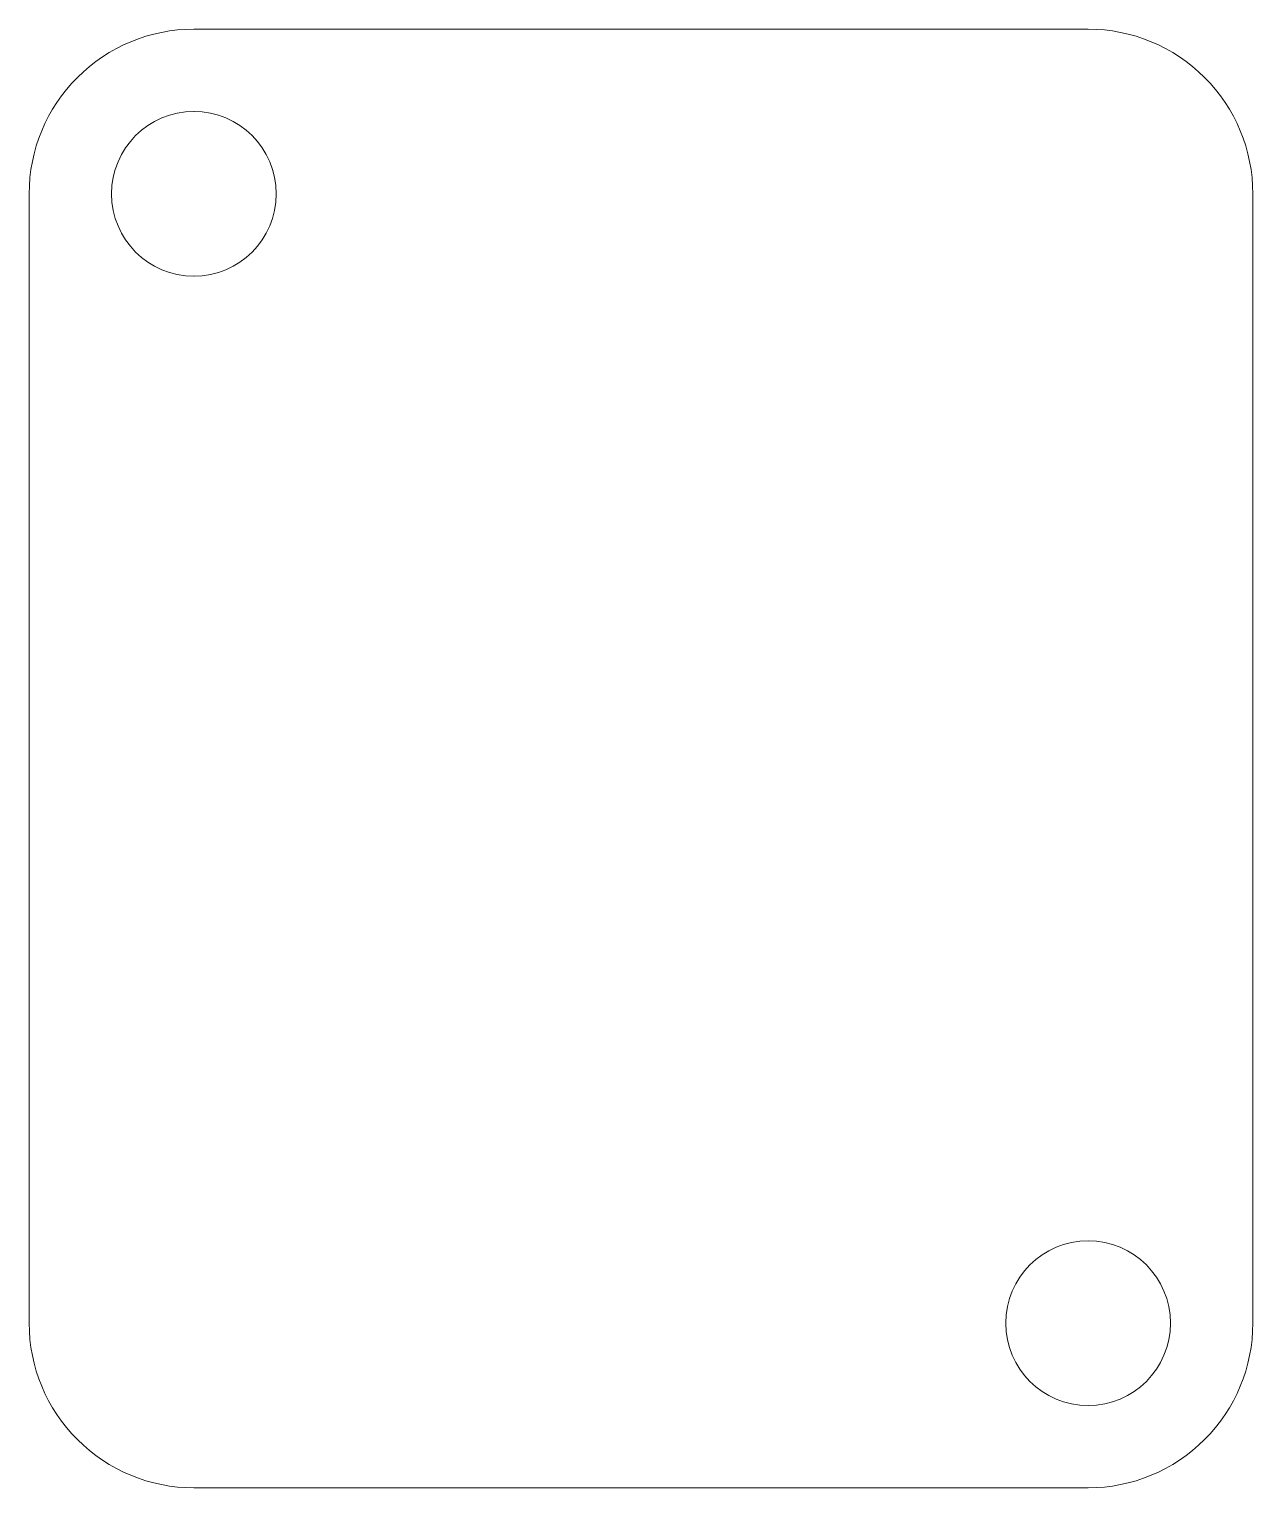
# Model space of a CAD drawing. Header units: millimetres. Extents: x 7353.6 to 7379.6, y 965.6 to 996.6.
import ezdxf

# ---------------------------------------------------------------- set-up
doc = ezdxf.new("R2010")
doc.units = ezdxf.units.MM
doc.header["$LTSCALE"] = 50
doc.layers.add('None', color=7, linetype='Continuous', lineweight=5)

msp = doc.modelspace()

# ---------------------------------------------------------------- wipeouts: each hides what was drawn before it
at = {"color": 255, "linetype": 'Continuous', "lineweight": 5, "transparency": 33554687}
msp.add_wipeout([(7379.6, 993.1), (7379.6, 969.1), (7379.596, 968.928), (7379.583, 968.757), (7379.562, 968.586), (7379.533, 968.417), (7379.495, 968.25), (7379.449, 968.084), (7379.395, 967.921), (7379.334, 967.761), (7379.264, 967.604), (7379.187, 967.45), (7379.102, 967.301), (7379.01, 967.156), (7378.911, 967.015), (7378.806, 966.88), (7378.693, 966.75), (7378.575, 966.625), (7378.45, 966.507), (7378.32, 966.394), (7378.185, 966.289), (7378.044, 966.19), (7377.899, 966.098), (7377.75, 966.013), (7377.596, 965.936), (7377.439, 965.866), (7377.279, 965.805), (7377.116, 965.751), (7376.95, 965.705), (7376.783, 965.667), (7376.614, 965.638), (7376.443, 965.617), (7376.272, 965.604), (7376.104, 965.6), (7376.104, 967.352), (7376.186, 967.352), (7376.272, 967.358), (7376.357, 967.369), (7376.441, 967.384), (7376.525, 967.402), (7376.608, 967.425), (7376.69, 967.452), (7376.77, 967.483), (7376.848, 967.518), (7376.925, 967.557), (7377, 967.599), (7377.072, 967.645), (7377.142, 967.694), (7377.21, 967.747), (7377.275, 967.803), (7377.337, 967.863), (7377.397, 967.925), (7377.453, 967.99), (7377.506, 968.058), (7377.555, 968.128), (7377.601, 968.2), (7377.643, 968.275), (7377.682, 968.352), (7377.717, 968.43), (7377.748, 968.51), (7377.775, 968.592), (7377.798, 968.675), (7377.816, 968.759), (7377.831, 968.843), (7377.842, 968.928), (7377.848, 969.014), (7377.85, 969.1), (7377.848, 969.186), (7377.842, 969.272), (7377.831, 969.357), (7377.816, 969.441), (7377.798, 969.525), (7377.775, 969.608), (7377.748, 969.69), (7377.717, 969.77), (7377.682, 969.848), (7377.643, 969.925), (7377.601, 970), (7377.555, 970.072), (7377.506, 970.142), (7377.453, 970.21), (7377.397, 970.275), (7377.337, 970.337), (7377.275, 970.397), (7377.21, 970.453), (7377.142, 970.506), (7377.072, 970.555), (7377, 970.601), (7376.925, 970.643), (7376.848, 970.682), (7376.77, 970.717), (7376.69, 970.748), (7376.608, 970.775), (7376.525, 970.798), (7376.441, 970.816), (7376.357, 970.831), (7376.272, 970.842), (7376.186, 970.848), (7376.104, 970.848), (7376.104, 996.6), (7376.272, 996.596), (7376.443, 996.583), (7376.614, 996.562), (7376.783, 996.533), (7376.95, 996.495), (7377.116, 996.449), (7377.279, 996.395), (7377.439, 996.334), (7377.596, 996.264), (7377.75, 996.187), (7377.899, 996.102), (7378.044, 996.01), (7378.185, 995.911), (7378.32, 995.806), (7378.45, 995.693), (7378.575, 995.575), (7378.693, 995.45), (7378.806, 995.32), (7378.911, 995.185), (7379.01, 995.044), (7379.102, 994.899), (7379.187, 994.75), (7379.264, 994.596), (7379.334, 994.439), (7379.395, 994.279), (7379.449, 994.116), (7379.495, 993.95), (7379.533, 993.783), (7379.562, 993.614), (7379.583, 993.443), (7379.596, 993.272)], dxfattribs=at).dxf.layer = 'None'

# ---------------------------------------------------------------- next in the draw order: wipeouts: each hides what was drawn before it
msp.add_wipeout([(7376.104, 996.6), (7376.104, 970.848), (7376.014, 970.848), (7375.928, 970.842), (7375.843, 970.831), (7375.759, 970.816), (7375.675, 970.798), (7375.592, 970.775), (7375.51, 970.748), (7375.43, 970.717), (7375.352, 970.682), (7375.275, 970.643), (7375.2, 970.601), (7375.128, 970.555), (7375.058, 970.506), (7374.99, 970.453), (7374.925, 970.397), (7374.863, 970.337), (7374.803, 970.275), (7374.747, 970.21), (7374.694, 970.142), (7374.645, 970.072), (7374.599, 970), (7374.557, 969.925), (7374.518, 969.848), (7374.483, 969.77), (7374.452, 969.69), (7374.425, 969.608), (7374.402, 969.525), (7374.384, 969.441), (7374.369, 969.357), (7374.358, 969.272), (7374.352, 969.186), (7374.35, 969.1), (7374.352, 969.014), (7374.358, 968.928), (7374.369, 968.843), (7374.384, 968.759), (7374.402, 968.675), (7374.425, 968.592), (7374.452, 968.51), (7374.483, 968.43), (7374.518, 968.352), (7374.557, 968.275), (7374.599, 968.2), (7374.645, 968.128), (7374.694, 968.058), (7374.747, 967.99), (7374.803, 967.925), (7374.863, 967.863), (7374.925, 967.803), (7374.99, 967.747), (7375.058, 967.694), (7375.128, 967.645), (7375.2, 967.599), (7375.275, 967.557), (7375.352, 967.518), (7375.43, 967.483), (7375.51, 967.452), (7375.592, 967.425), (7375.675, 967.402), (7375.759, 967.384), (7375.843, 967.369), (7375.928, 967.358), (7376.014, 967.352), (7376.104, 967.352), (7376.104, 965.6), (7376.1, 965.6), (7366.6, 965.6), (7357.104, 965.6), (7357.104, 991.352), (7357.186, 991.352), (7357.272, 991.358), (7357.357, 991.369), (7357.441, 991.384), (7357.525, 991.402), (7357.608, 991.425), (7357.69, 991.452), (7357.77, 991.483), (7357.848, 991.518), (7357.925, 991.557), (7358, 991.599), (7358.072, 991.645), (7358.142, 991.694), (7358.21, 991.747), (7358.275, 991.803), (7358.337, 991.863), (7358.397, 991.925), (7358.453, 991.99), (7358.506, 992.058), (7358.555, 992.128), (7358.601, 992.2), (7358.643, 992.275), (7358.682, 992.352), (7358.717, 992.43), (7358.748, 992.51), (7358.775, 992.592), (7358.798, 992.675), (7358.816, 992.759), (7358.831, 992.843), (7358.842, 992.928), (7358.848, 993.014), (7358.85, 993.1), (7358.848, 993.186), (7358.842, 993.272), (7358.831, 993.357), (7358.816, 993.441), (7358.798, 993.525), (7358.775, 993.608), (7358.748, 993.69), (7358.717, 993.77), (7358.682, 993.848), (7358.643, 993.925), (7358.601, 994), (7358.555, 994.072), (7358.506, 994.142), (7358.453, 994.21), (7358.397, 994.275), (7358.337, 994.337), (7358.275, 994.397), (7358.21, 994.453), (7358.142, 994.506), (7358.072, 994.555), (7358, 994.601), (7357.925, 994.643), (7357.848, 994.682), (7357.77, 994.717), (7357.69, 994.748), (7357.608, 994.775), (7357.525, 994.798), (7357.441, 994.816), (7357.357, 994.831), (7357.272, 994.842), (7357.186, 994.848), (7357.104, 994.848), (7357.104, 996.6), (7366.6, 996.6), (7376.1, 996.6)], dxfattribs=at).dxf.layer = 'None'

# ---------------------------------------------------------------- next in the draw order: linework, layer by layer
at = {"layer": 'None', "color": 7, "linetype": 'Continuous', "lineweight": 5, "transparency": 33554687, "flags": 128}
msp.add_lwpolyline([(7374.35, 969.1, -1), (7377.85, 969.1, -1)], format="xyb", close=True, dxfattribs=at)

# ---------------------------------------------------------------- next in the draw order: wipeouts: each hides what was drawn before it
at = {"color": 255, "linetype": 'Continuous', "lineweight": 5, "transparency": 33554687}
msp.add_wipeout([(7357.104, 996.6), (7357.104, 994.848), (7357.014, 994.848), (7356.928, 994.842), (7356.843, 994.831), (7356.759, 994.816), (7356.675, 994.798), (7356.592, 994.775), (7356.51, 994.748), (7356.43, 994.717), (7356.352, 994.682), (7356.275, 994.643), (7356.2, 994.601), (7356.128, 994.555), (7356.058, 994.506), (7355.99, 994.453), (7355.925, 994.397), (7355.863, 994.337), (7355.803, 994.275), (7355.747, 994.21), (7355.694, 994.142), (7355.645, 994.072), (7355.599, 994), (7355.557, 993.925), (7355.518, 993.848), (7355.483, 993.77), (7355.452, 993.69), (7355.425, 993.608), (7355.402, 993.525), (7355.384, 993.441), (7355.369, 993.357), (7355.358, 993.272), (7355.352, 993.186), (7355.35, 993.1), (7355.352, 993.014), (7355.358, 992.928), (7355.369, 992.843), (7355.384, 992.759), (7355.402, 992.675), (7355.425, 992.592), (7355.452, 992.51), (7355.483, 992.43), (7355.518, 992.352), (7355.557, 992.275), (7355.599, 992.2), (7355.645, 992.128), (7355.694, 992.058), (7355.747, 991.99), (7355.803, 991.925), (7355.863, 991.863), (7355.925, 991.803), (7355.99, 991.747), (7356.058, 991.694), (7356.128, 991.645), (7356.2, 991.599), (7356.275, 991.557), (7356.352, 991.518), (7356.43, 991.483), (7356.51, 991.452), (7356.592, 991.425), (7356.675, 991.402), (7356.759, 991.384), (7356.843, 991.369), (7356.928, 991.358), (7357.014, 991.352), (7357.104, 991.352), (7357.104, 965.6), (7357.1, 965.6), (7356.928, 965.604), (7356.757, 965.617), (7356.586, 965.638), (7356.417, 965.667), (7356.25, 965.705), (7356.084, 965.751), (7355.921, 965.805), (7355.761, 965.866), (7355.604, 965.936), (7355.45, 966.013), (7355.301, 966.098), (7355.156, 966.19), (7355.015, 966.289), (7354.88, 966.394), (7354.75, 966.507), (7354.625, 966.625), (7354.507, 966.75), (7354.394, 966.88), (7354.289, 967.015), (7354.19, 967.156), (7354.098, 967.301), (7354.013, 967.45), (7353.936, 967.604), (7353.866, 967.761), (7353.805, 967.921), (7353.751, 968.084), (7353.705, 968.25), (7353.667, 968.417), (7353.638, 968.586), (7353.617, 968.757), (7353.604, 968.928), (7353.6, 969.1), (7353.6, 981.1), (7353.6, 993.1), (7353.604, 993.272), (7353.617, 993.443), (7353.638, 993.614), (7353.667, 993.783), (7353.705, 993.95), (7353.751, 994.116), (7353.805, 994.279), (7353.866, 994.439), (7353.936, 994.596), (7354.013, 994.75), (7354.098, 994.899), (7354.19, 995.044), (7354.289, 995.185), (7354.394, 995.32), (7354.507, 995.45), (7354.625, 995.575), (7354.75, 995.693), (7354.88, 995.806), (7355.015, 995.911), (7355.156, 996.01), (7355.301, 996.102), (7355.45, 996.187), (7355.604, 996.264), (7355.761, 996.334), (7355.921, 996.395), (7356.084, 996.449), (7356.25, 996.495), (7356.417, 996.533), (7356.586, 996.562), (7356.757, 996.583), (7356.928, 996.596), (7357.1, 996.6)], dxfattribs=at).dxf.layer = 'None'

# ---------------------------------------------------------------- next in the draw order: linework, layer by layer
at = {"layer": 'None', "color": 7, "linetype": 'Continuous', "lineweight": 5, "transparency": 33554687, "flags": 128}
for points in [[(7376.1, 965.6, 0.414214), (7379.6, 969.1), (7379.6, 993.1, 0.414214), (7376.1, 996.6), (7357.1, 996.6, 0.414214), (7353.6, 993.1), (7353.6, 969.1, 0.414214), (7357.1, 965.6)], [(7355.35, 993.1, -1), (7358.85, 993.1, -1)]]:
    msp.add_lwpolyline(points, format="xyb", close=True, dxfattribs=at)

doc.saveas('drawing.dxf')
